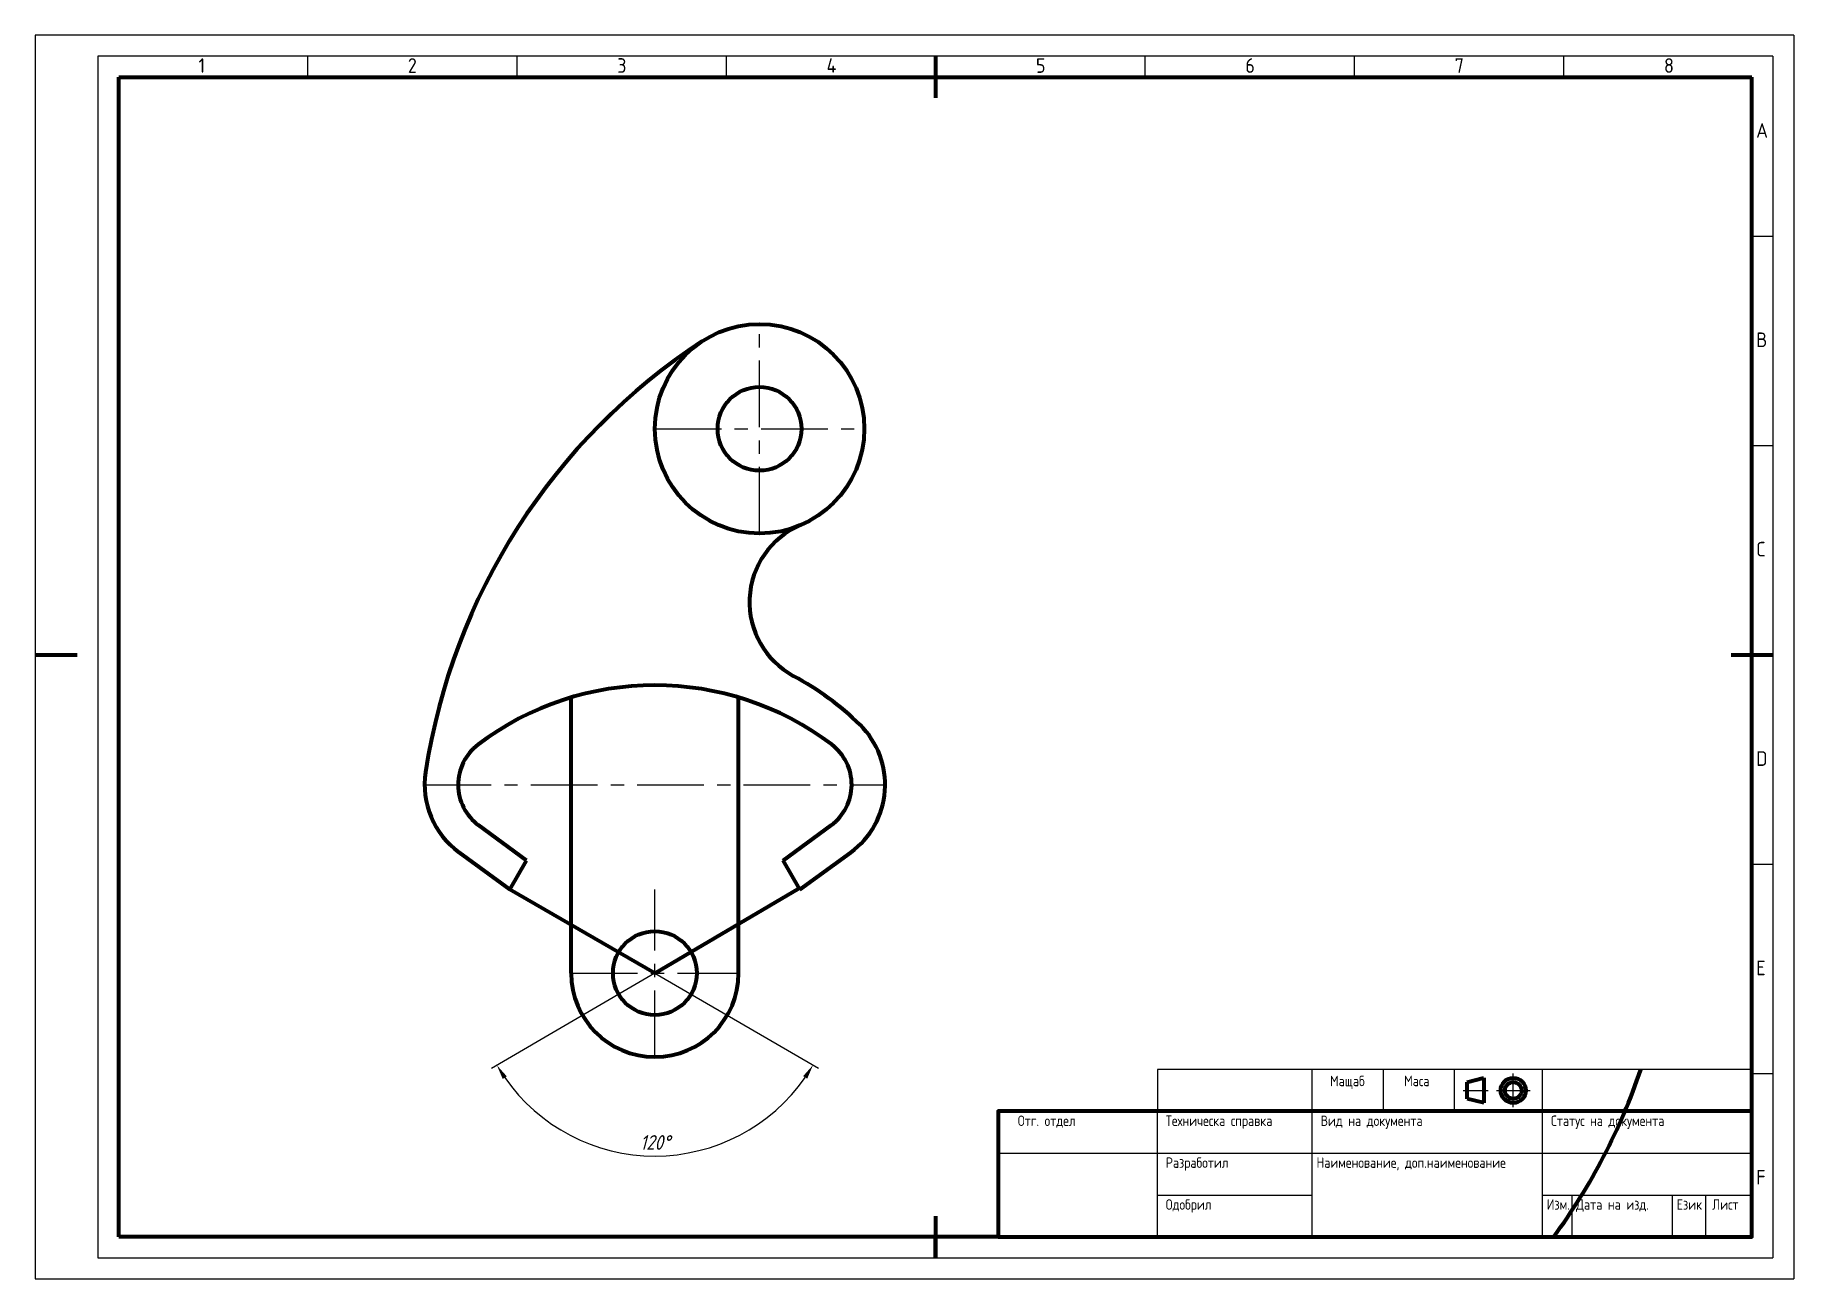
# Model space of a CAD drawing. Extents: x 0 to 420, y 0 to 297.
import ezdxf
from ezdxf.enums import TextEntityAlignment as Align

# ---------------------------------------------------------------- set-up
doc = ezdxf.new("R2010")
doc.units = 0
doc.linetypes.add('CENTER', pattern=[50.8, 31.75, -6.35, 6.35, -6.35])
doc.layers.get('DEFPOINTS').update_dxf_attribs({"linetype": 'CONTINUOUS'})
for name, color, linetype, lineweight in [('Axis', 200, 'CENTER', 20), ('Dimensions', 80, 'CONTINUOUS', 20), ('Narrow', 160, 'CONTINUOUS', 20), ('Text35', 253, 'CONTINUOUS', 35), ('Wide', 10, 'CONTINUOUS', 70)]:
    doc.layers.add(name, color=color, linetype=linetype, lineweight=lineweight)
doc.styles.add('ISO Proportional', font='isocp.shx')
doc.styles.get("Standard").update_dxf_attribs({"font": 'simplexc.shx', "width": 0.8, "oblique": 15})
doc.styles.add('WFTEXTn', font='simplexc.shx', dxfattribs={"width": 0.8})
doc.dimstyles.get("Standard").update_dxf_attribs({"dimtxt": 3.5, "dimasz": 3.5, "dimexe": 1.5, "dimexo": 0, "dimgap": 1.5, "dimtad": 1, "dimdsep": 46, "dimtxsty": 'Standard', "dimcen": -1.5, "dimdle": 1.25, "dimadec": 0, "dimazin": 0, "dimtfac": 0.75, "dimtdec": 1, "dimtmove": 0, "dimatfit": 3, "dimfxl": 1, "dimtolj": 1, "dimarcsym": 0})

# ---------------------------------------------------------------- blocks, each defined once
blk = doc.blocks.new('*D3')
at = {"layer": 'DEFPOINTS', "color": 0, "ltscale": 0.5, "transparency": 16777216}
for p in [(74, 116), (220, 115), (148, 73), (148, 73), (133.14, 31.92)]:
    blk.add_point(p, dxfattribs=at)
at = {"layer": 'Dimensions', "color": 0, "lineweight": -2, "ltscale": 0.5, "transparency": 16777216}
for q in [(108.97, 50.23), (187.06, 50.3)]:
    blk.add_line((148, 73), q, dxfattribs=at)
blk.add_arc((148, 73), 43.68, 214.8486, 325.2478, dxfattribs=at)
at = {"layer": 'Dimensions', "color": 0, "ltscale": 0.5, "transparency": 16777216}
for points in [[(111.66, 47.73), (112.64, 48.35), (110.27, 50.99)], [(183.4, 48.41), (184.38, 47.79), (185.77, 51.05)]]:
    blk.add_solid(points, dxfattribs=at)
at = {"layer": 'Dimensions', "color": 0, "ltscale": 0.5, "transparency": 16777216, "insert": (148.03, 32.57), "char_height": 3.5, "attachment_point": 5, "rotation": 0.0482}
blk.add_mtext('\\A1;120°', dxfattribs=at)

msp = doc.modelspace()

# ---------------------------------------------------------------- linework, layer by layer
at = {"layer": 'Axis', "ltscale": 0.5}
for p, q in [((173, 178), (173, 228)), ((148, 203), (198, 203)), ((93, 118), (203, 118)), ((148, 53), (148, 93)), ((128, 73), (168, 73))]:
    msp.add_line(p, q, dxfattribs=at)
at = {"layer": 'Narrow'}
for p, q in [((420, 297), (0, 297)), ((0, 297), (0, 0)), ((420, 297), (420, 0)), ((415, 292), (15, 292)), ((15, 292), (15, 5)), ((65, 292), (65, 287)), ((115, 292), (115, 287)), ((165, 292), (165, 287)), ((265, 292), (265, 287)), ((315, 292), (315, 287)), ((365, 292), (365, 287)), ((415, 292), (415, 5)), ((410, 249), (415, 249)), ((410, 199), (415, 199)), ((410, 99), (415, 99)), ((305.002, 40), (305.002, 50)), ((322.002, 40), (322.002, 50)), ((339.002, 40), (339.002, 50)), ((353, 41), (353, 49)), ((360.002, 40), (360.002, 50)), ((410, 49), (415, 49)), ((341, 45), (347, 45)), ((349, 45), (357, 45)), ((268.002, 10), (268.002, 40)), ((305.002, 10), (305.002, 40)), ((360.002, 10), (360.002, 40)), ((230, 30), (410, 30)), ((268.002, 20), (305.002, 20)), ((360.018, 20), (410, 20)), ((367.002, 20), (367.002, 10)), ((391.002, 10.108), (391.002, 20)), ((399, 9.935), (399, 20)), ((15, 5), (415, 5)), ((0, 0), (420, 0))]:
    msp.add_line(p, q, dxfattribs=at)
msp.add_lwpolyline([(268.002, 40), (410, 40), (410, 50), (268.002, 50)], close=True, dxfattribs=at)
at = {"layer": 'Wide'}
for p, q in [((215, 292), (215, 282)), ((20, 10), (20, 287)), ((20, 287), (410, 287)), ((410, 10), (410, 287)), ((0, 149), (10, 149)), ((405, 149), (415, 149)), ((342, 47), (346, 48)), ((342, 43), (342, 47)), ((346, 48), (346, 42)), ((346, 42), (342, 43)), ((215, 15), (215, 5)), ((215, 5), (215, 10))]:
    msp.add_line(p, q, dxfattribs=at)
at = {"layer": 'Wide', "ltscale": 0.5}
for p, q in [((128, 73), (128, 138.833)), ((168, 73), (168, 138.833)), ((117.358, 99.926), (105.905, 108.322)), ((178.642, 99.926), (190.095, 108.322)), ((113.359, 93), (101.229, 101.831)), ((182.641, 93), (194.771, 101.831)), ((113.359, 93), (117.358, 99.926)), ((117.358, 99.926), (117.358, 99.926)), ((182.641, 93), (178.642, 99.926)), ((148, 73), (113.359, 93)), ((148, 73), (182.454, 93.323)), ((230, 10), (20, 10))]:
    msp.add_line(p, q, dxfattribs=at)
at = {"layer": 'Wide'}
msp.add_lwpolyline([(230, 10), (410, 10), (410, 40), (230, 40)], close=True, dxfattribs=at)
at = {"layer": 'Wide', "ltscale": 0.5}
for centre, radius in [((173, 203), 25), ((173, 203), 10), ((148, 73), 10)]:
    msp.add_circle(centre, radius, dxfattribs=at)
at = {"layer": 'Wide'}
for radius in [3, 2]:
    msp.add_circle((353, 45), radius, dxfattribs=at)
at = {"layer": 'Wide', "ltscale": 0.5}
for centre, radius, start, end in [((241.522, 98.455), 150, 123.24214, 171.35294), ((190.587, 161.579), 20, 113.00614, 241.75826), ((148, 82.293), 70, 45.573, 61.75826), ((148, 71.751), 70, 52.88274, 127.11726), ((183, 118), 20, 306.0551, 45.573), ((113, 118), 12, 127.11726, 233.75458), ((183, 118), 12, 306.24542, 52.88274), ((113, 118), 20, 171.35294, 233.9449), ((148, 73), 20, 180, 0), ((241.522, 98.455), 150, 323.86436, 341.1536), ((241.522, 98.455), 150, 336.99504, 337.06424)]:
    msp.add_arc(centre, radius, start, end, dxfattribs=at)

# ---------------------------------------------------------------- texts
at = {"layer": 'Text35', "ltscale": 0.5, "style": 'ISO Proportional'}
for s, p in [('1', (39, 288)), ('2', (89, 288)), ('3', (139, 288)), ('4', (189, 288)), ('5', (239, 288)), ('6', (289, 288)), ('7', (339, 288)), ('8', (389, 288)), ('A', (411, 272.5)), ('B', (411, 222.5)), ('C', (411, 172.5)), ('D', (411, 122.5)), ('E', (411, 72.5)), ('F', (411, 22.5))]:
    msp.add_text(s, height=3.5, dxfattribs=at).set_placement(p)
at = {"layer": 'Text35', "style": 'WFTEXTn', "width": 0.8}
for s, p in [('Мащаб', (313.381, 46)), ('Маса', (329.952, 46)), ('Отг. отдел', (241.571, 36.5))]:
    msp.add_text(s, height=2.5, dxfattribs=at).set_placement(p, align=Align.CENTER)
for s, p in [('Техническа справка', (270, 36.5)), ('Вид на документа', (307, 36.5)), ('Статус на документа', (362, 36.5)), ('Разработил', (270, 26.5)), ('Наименование, доп.наименование', (306, 26.5)), ('Одобрил', (270, 16.5)), ('Изм.', (361, 16.5)), ('Дата на изд.', (367.998, 16.5)), ('Език', (392.017, 16.5)), ('Лист', (400.514, 16.5))]:
    msp.add_text(s, height=2.5, dxfattribs=at).set_placement(p)

# ---------------------------------------------------------------- dimensions: what is measured, and where the dimension line sits
at = {"layer": 'Dimensions', "ltscale": 0.5}
dim = msp.add_angular_dim_2l(base=(133.145, 31.923), line1=((148, 73), (220, 115)), line2=((148, 73), (74, 116)), dimstyle='Standard', dxfattribs=at)
dim.commit()
dim.dimension.update_dxf_attribs({"geometry": '*D3', "text_midpoint": (148.034, 32.569)})

doc.saveas('drawing.dxf')
